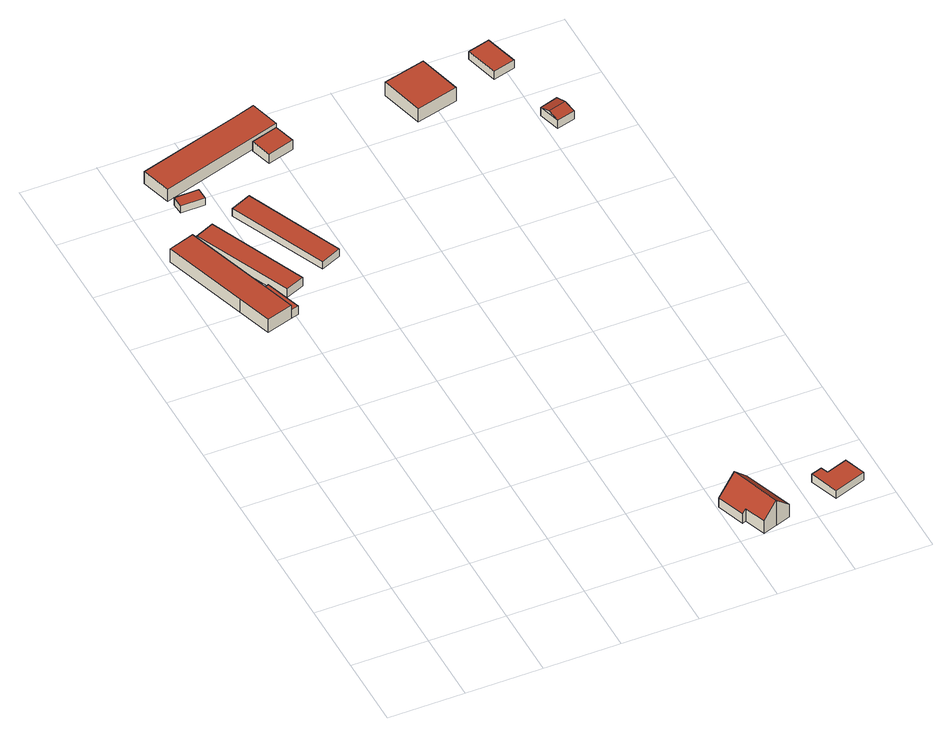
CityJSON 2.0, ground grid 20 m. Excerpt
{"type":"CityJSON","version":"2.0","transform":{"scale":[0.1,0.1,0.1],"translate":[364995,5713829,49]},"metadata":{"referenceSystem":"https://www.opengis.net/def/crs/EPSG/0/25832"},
"CityObjects":{
"building1":{"type":"Building","attributes":{"Gemeindeschluessel":"05513000","Geometrietyp2DReferenz":"3000","function":"31001_2464"},"address":[{"country":"Germany","locality":"Gelsenkirchen","thoroughfareNumber":"8","thoroughfareName":"Obererle"}],"children":["building1-1","building1-2"]},
"building1-1":{"type":"BuildingPart","attributes":{"roofType":"1000","measuredHeight":4.15,"storeysAboveGround":1},"parents":["building1"],"geometry":[{"type":"MultiSurface","lod":"2","boundaries":[[[0,1,2,3]],[[4,5,1,0]],[[6,7,5,4]],[[8,9,10,11]],[[3,2,9,8]],[[11,6,4,0,3,8]],[[1,5,7,10,9,2]],[[6,11,12,13]],[[10,7,13,12]]],"semantics":{"surfaces":[{"type":"WallSurface"},{"type":"RoofSurface"},{"type":"GroundSurface"},{"type":"ClosureSurface"}],"values":[0,0,0,0,0,1,2,0,3]}}]},
"building1-2":{"type":"BuildingPart","attributes":{"roofType":"1000","measuredHeight":2.73,"storeysAboveGround":1},"parents":["building1"],"geometry":[{"type":"Solid","lod":"2","boundaries":[[[[14,15,7,13]],[[16,17,15,14]],[[12,10,17,16]],[[16,14,13,12]],[[15,17,10,7]],[[12,13,7,10]]]],"semantics":{"surfaces":[{"type":"WallSurface"},{"type":"RoofSurface"},{"type":"GroundSurface"},{"type":"ClosureSurface"}],"values":[[0,0,0,1,2,3]]}}]},
"building2":{"type":"Building","attributes":{"Geometrietyp2DReferenz":"3000","Gemeindeschluessel":"05513000","function":"31001_2463","roofType":"1000","measuredHeight":2.65},"address":[{"country":"Germany","locality":"Gelsenkirchen","thoroughfareNumber":"12","thoroughfareName":"Obererle"}],"geometry":[{"type":"Solid","lod":"2","boundaries":[[[[18,19,20,21]],[[22,23,19,18]],[[24,25,23,22]],[[21,20,25,24]],[[22,18,21,24]],[[19,23,25,20]]]],"semantics":{"surfaces":[{"type":"WallSurface"},{"type":"RoofSurface"},{"type":"GroundSurface"}],"values":[[0,0,0,0,1,2]]}}]},
"building3":{"type":"Building","attributes":{"Geometrietyp2DReferenz":"3000","Gemeindeschluessel":"05513000","function":"31001_2463","roofType":"1000","measuredHeight":2.28},"address":[{"country":"Germany","locality":"Gelsenkirchen","thoroughfareNumber":"12","thoroughfareName":"Obererle"}],"geometry":[{"type":"Solid","lod":"2","boundaries":[[[[26,27,28,29]],[[30,31,27,26]],[[32,33,31,30]],[[29,28,33,32]],[[30,26,29,32]],[[27,31,33,28]]]],"semantics":{"surfaces":[{"type":"WallSurface"},{"type":"RoofSurface"},{"type":"GroundSurface"}],"values":[[0,0,0,0,1,2]]}}]},
"building4":{"type":"Building","attributes":{"Geometrietyp2DReferenz":"3000","Gemeindeschluessel":"05513000","function":"31001_2463","roofType":"1000","measuredHeight":2.34},"address":[{"country":"Germany","locality":"Gelsenkirchen","thoroughfareNumber":"12","thoroughfareName":"Obererle"}],"geometry":[{"type":"Solid","lod":"2","boundaries":[[[[34,35,36,37]],[[38,39,35,34]],[[40,41,39,38]],[[37,36,41,40]],[[38,34,37,40]],[[35,39,41,36]]]],"semantics":{"surfaces":[{"type":"WallSurface"},{"type":"RoofSurface"},{"type":"GroundSurface"}],"values":[[0,0,0,0,1,2]]}}]},
"building5":{"type":"Building","attributes":{"Geometrietyp2DReferenz":"3000","Gemeindeschluessel":"05513000","function":"31001_2140","roofType":"1000","measuredHeight":3.7},"address":[{"country":"Germany","locality":"Gelsenkirchen","thoroughfareNumber":"12","thoroughfareName":"Obererle"}],"geometry":[{"type":"Solid","lod":"2","boundaries":[[[[42,43,44,45]],[[46,47,43,42]],[[48,49,47,46]],[[50,51,49,48]],[[45,44,51,50]],[[48,46,42,45,50]],[[43,47,49,51,44]]]],"semantics":{"surfaces":[{"type":"WallSurface"},{"type":"RoofSurface"},{"type":"GroundSurface"}],"values":[[0,0,0,0,0,1,2]]}}]},
"building6":{"type":"Building","attributes":{"Geometrietyp2DReferenz":"3000","Gemeindeschluessel":"05513000","function":"31001_2463","roofType":"1000","measuredHeight":2.87},"address":[{"country":"Germany","locality":"Gelsenkirchen","thoroughfareNumber":"12","thoroughfareName":"Obererle"}],"geometry":[{"type":"Solid","lod":"2","boundaries":[[[[52,53,54,55]],[[56,57,53,52]],[[58,59,57,56]],[[55,54,59,58]],[[56,52,55,58]],[[53,57,59,54]]]],"semantics":{"surfaces":[{"type":"WallSurface"},{"type":"RoofSurface"},{"type":"GroundSurface"}],"values":[[0,0,0,0,1,2]]}}]},
"building7":{"type":"Building","attributes":{"Geometrietyp2DReferenz":"3000","Gemeindeschluessel":"05513000","function":"31001_1010","roofType":"3100","measuredHeight":7.76,"storeysAboveGround":1},"address":[{"country":"Germany","locality":"Gelsenkirchen","thoroughfareNumber":"95a","thoroughfareName":"Ekhofstraße"}],"geometry":[{"type":"Solid","lod":"2","boundaries":[[[[60,61,62,63]],[[64,65,61,60]],[[66,67,65,64]],[[68,69,67,66]],[[70,71,69,68]],[[72,73,71,70]],[[74,75,73,72]],[[63,62,75,74]],[[68,66,64,60,63,70]],[[74,72,70,63]],[[61,65,67,69,71,73,75,62]]]],"semantics":{"surfaces":[{"type":"WallSurface"},{"type":"RoofSurface"},{"type":"GroundSurface"}],"values":[[0,0,0,0,0,0,0,0,1,1,2]]}}]},
"building8":{"type":"Building","attributes":{"Geometrietyp2DReferenz":"3000","Gemeindeschluessel":"05513000","function":"31001_2463","roofType":"1000","measuredHeight":2.35},"address":[{"country":"Germany","locality":"Gelsenkirchen","thoroughfareNumber":"95a","thoroughfareName":"Ekhofstraße"}],"geometry":[{"type":"Solid","lod":"2","boundaries":[[[[76,77,78,79]],[[80,81,77,76]],[[82,83,81,80]],[[84,85,83,82]],[[86,87,85,84]],[[79,78,87,86]],[[84,82,80,76,79,86]],[[77,81,83,85,87,78]]]],"semantics":{"surfaces":[{"type":"WallSurface"},{"type":"RoofSurface"},{"type":"GroundSurface"}],"values":[[0,0,0,0,0,0,1,2]]}}]},
"building9":{"type":"Building","attributes":{"Geometrietyp2DReferenz":"3000","Gemeindeschluessel":"05513000","function":"31001_2143","roofType":"1000","measuredHeight":4.2,"storeysAboveGround":1},"address":[{"country":"Germany","locality":"Gelsenkirchen","thoroughfareNumber":"18","thoroughfareName":"Obererle"}],"geometry":[{"type":"Solid","lod":"2","boundaries":[[[[88,89,90,91]],[[92,93,89,88]],[[94,95,93,92]],[[91,90,95,94]],[[92,88,91,94]],[[89,93,95,90]]]],"semantics":{"surfaces":[{"type":"WallSurface"},{"type":"RoofSurface"},{"type":"GroundSurface"}],"values":[[0,0,0,0,1,2]]}}]},
"building10":{"type":"Building","attributes":{"Geometrietyp2DReferenz":"3000","Gemeindeschluessel":"05513000","function":"31001_1310","roofType":"3100","measuredHeight":3.39,"storeysAboveGround":1},"address":[{"country":"Germany","locality":"Gelsenkirchen","thoroughfareNumber":"18","thoroughfareName":"Obererle"}],"geometry":[{"type":"Solid","lod":"2","boundaries":[[[[96,97,98,99]],[[100,101,97,96]],[[102,103,101,100]],[[99,98,103,102]],[[96,104,100]],[[102,105,99]],[[99,105,104,96]],[[100,104,105,102]],[[97,101,103,98]]]],"semantics":{"surfaces":[{"type":"WallSurface"},{"type":"RoofSurface"},{"type":"GroundSurface"}],"values":[[0,0,0,0,0,0,1,1,2]]}}]},
"building11":{"type":"Building","attributes":{"Geometrietyp2DReferenz":"3000","Gemeindeschluessel":"05513000","function":"31001_2463","roofType":"1000","measuredHeight":2.36,"storeysAboveGround":1},"address":[{"country":"Germany","locality":"Gelsenkirchen","thoroughfareNumber":"18","thoroughfareName":"Obererle"}],"geometry":[{"type":"Solid","lod":"2","boundaries":[[[[106,107,108,109]],[[110,111,107,106]],[[112,113,111,110]],[[109,108,113,112]],[[110,106,109,112]],[[107,111,113,108]]]],"semantics":{"surfaces":[{"type":"WallSurface"},{"type":"RoofSurface"},{"type":"GroundSurface"}],"values":[[0,0,0,0,1,2]]}}]}
},
"vertices":[
[7,1418,65],[7,1418,24],[79,1193,24],[79,1193,65],[75,1440,65],[75,1440,24],[148,1215,65],[148,1215,24],[109,1100,65],[109,1100,24],[178,1121,24],[178,1121,65],[178,1121,51],[148,1215,51],
[167,1223,51],[167,1223,24],[198,1127,51],[198,1127,24],
[247,1206,56],[247,1206,30],[136,1462,30],[136,1462,56],[198,1185,56],[198,1185,30],[86,1440,56],[86,1440,30],
[157,1545,62],[157,1545,39],[156,1577,39],[156,1577,62],[94,1544,62],[94,1544,39],[93,1576,62],[93,1576,39],
[366,1258,56],[366,1258,33],[255,1514,33],[255,1514,56],[312,1235,56],[312,1235,33],[201,1490,56],[201,1490,33],
[387,1770,77],[387,1770,40],[329,1752,40],[329,1752,77],[409,1691,77],[409,1691,40],[84,1593,77],[84,1593,40],[61,1672,77],[61,1672,40],
[423,1632,68],[423,1632,39],[407,1688,39],[407,1688,68],[353,1611,68],[353,1611,39],[337,1667,68],[337,1667,39],
[862,1,45],[862,1,6],[900,15,6],[900,15,84],[842,58,45],[842,58,6],[832,54,35],[832,54,6],[806,129,35],[806,129,6],[854,146,84],[854,146,6],[892,160,45],[892,160,6],[939,29,45],[939,29,6],
[1074,106,30],[1074,106,6],[1067,125,6],[1067,125,30],[1130,125,30],[1130,125,6],[1150,69,30],[1150,69,6],[1065,39,30],[1065,39,6],[1038,115,30],[1038,115,6],
[838,1623,78],[838,1623,36],[808,1739,36],[808,1739,78],[727,1595,78],[727,1595,36],[697,1711,78],[697,1711,36],
[1012,1441,58],[1012,1441,33],[1061,1454,33],[1061,1454,58],[996,1498,58],[996,1498,33],[1044,1512,58],[1044,1512,33],[1004,1470,67],[1052,1483,67],
[1007,1666,63],[1007,1666,39],[983,1754,39],[983,1754,63],[949,1650,63],[949,1650,39],[925,1738,63],[925,1738,39]
]}
